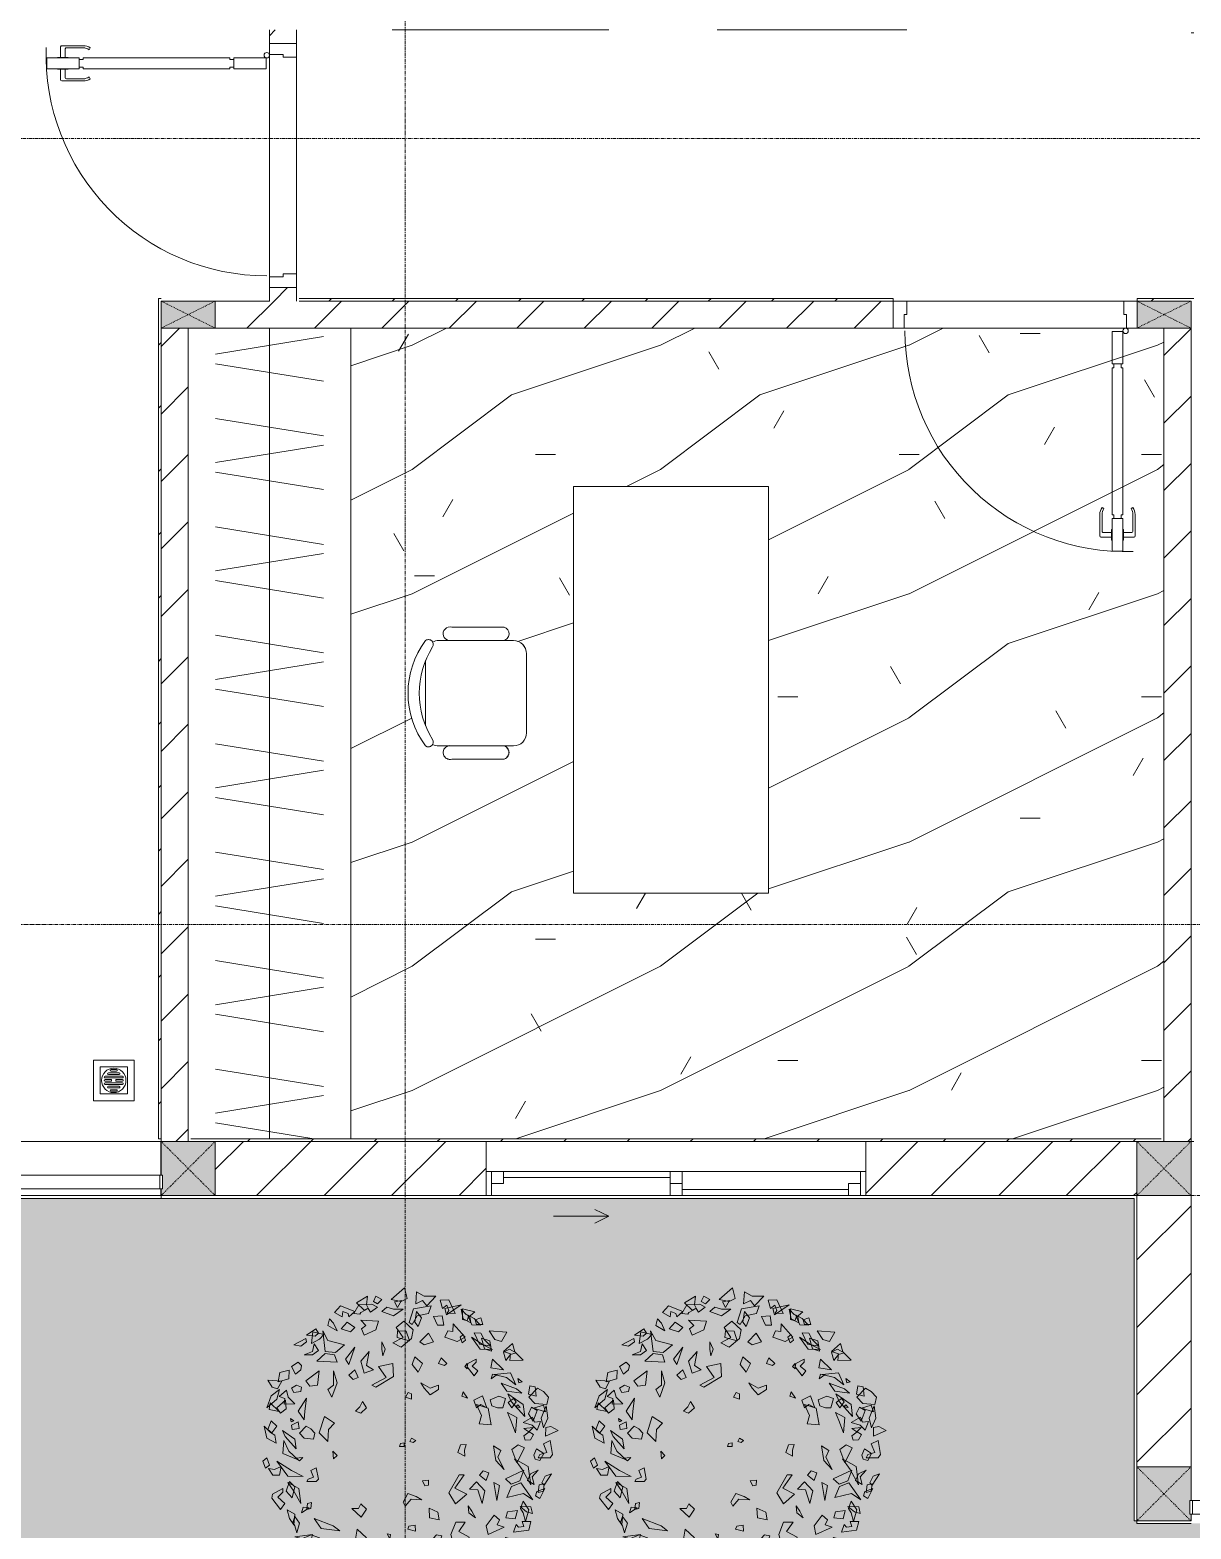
# Model space of a CAD drawing. Header units: millimetres. Extents: x 5357 to 259384, y -16348 to 109893.
# Drawn here: x 53569 to 57853, y 23307 to 28837 of the extents above; entities that cross this region are included whole.
import ezdxf

# ---------------------------------------------------------------- set-up
doc = ezdxf.new("R2010")
doc.units = ezdxf.units.MM
doc.linetypes.add('Dash', pattern=[6, 3, -3])
doc.linetypes.add('Grid Line', pattern=[22.225, 12.7, -3.175, 3.175, -3.175])
for name, color, linetype, lineweight in [('0-1', 7, 'Continuous', 5), ('A-DETL-GENF-1', 53, 'Continuous', 9), ('A-DOOR-1', 254, 'Continuous', 9), ('A-DOOR-2', 53, 'Continuous', 9), ('A-FLOR-1', 53, 'Continuous', 9), ('A-FLOR-HRAL', 11, 'Continuous', 9), ('A-FLOR-HRAL-1', 254, 'Continuous', 9), ('A-FLOR-HRAL-2', 53, 'Continuous', 9), ('A-FLOR-PATT', 8, 'Continuous', 9), ('A-FLOR-PATT-1', 10, 'Continuous', 9), ('A-GLAZ', 151, 'Continuous', 9), ('A-WALL', 113, 'Continuous', 9), ('A-WALL-1', 9, 'Continuous', 18), ('A-WALL-2', 53, 'Continuous', 9), ('A-WALL-3', 113, 'Continuous', 18), ('A-WALL-PATT', 111, 'Continuous', 9), ('A-WALL-PATT-1', 10, 'Continuous', 9), ('A-WALL-PATT-2', 53, 'Continuous', 9), ('G-IMPT', 8, 'Continuous', 9), ('I-FURN', 30, 'Continuous', 9), ('I-FURN-1', 254, 'Continuous', 9), ('I-WALL-1', 9, 'Continuous', 18), ('L-PLNT-1', 7, 'Continuous', 9), ('M-EQPM', 50, 'Continuous', 9), ('S-COLS', 52, 'Continuous', 9), ('S-COLS-1', 253, 'Continuous', 5), ('S-COLS-2', 9, 'Continuous', 18), ('S-COLS-3', 53, 'Continuous', 9), ('S-COLS-4', 254, 'Continuous', 9), ('S-COLS-5', 52, 'Continuous', 18), ('S-COLS-6', 52, 'Dash', 9), ('S-COLS-HDLN', 52, 'Dash', 9), ('S-COLS-HDLN-1', 53, 'Dash', 9), ('S-GRID-1', 1, 'Grid Line', 9)]:
    doc.layers.add(name, color=color, linetype=linetype, lineweight=lineweight)
pattern_1 = [(45, (0, 0), (-124.4508, 124.4508), [])]
pattern_2 = [(45, (0, 0), (-116.6726, 116.6726), [])]

# ---------------------------------------------------------------- blocks, each defined once
blk = doc.blocks.new('DOOR_CW_01 CANH MO-PANEL KINH - DIW_01-900x2200-CỬA GỖ VÂN LAMINATE-553393-TKCS_MB CẢNH QUAN CÂY XANH')
at = {"layer": 'A-DETL-GENF-1'}
for p, q in [((-399, 831.8), (-397, 831.8)), ((-399, 792.2), (-399, 831.8)), ((-397, 872), (-357, 872)), ((-397, 752), (-397, 872)), ((-397, 792.2), (-397, 831.8)), ((-357, 872), (-357, 752)), ((-357, 792.2), (-357, 831.8)), ((-355, 831.8), (-357, 831.8)), ((-355, 792.2), (-355, 831.8)), ((-442, 737), (-442, 816.5)), ((-399, 820.5), (-438, 820.5)), ((-434, 799.5), (-434, 737)), ((-399, 803.5), (-430, 803.5)), ((-397, 792.2), (-399, 792.2)), ((-357, 792.2), (-355, 792.2)), ((-355, 820.5), (-316, 820.5)), ((-355, 803.5), (-324, 803.5)), ((-320, 799.5), (-320, 737)), ((-312, 737), (-312, 816.5)), ((-357, 752), (-397, 752)), ((-397, 738), (-391, 738)), ((-397, 738), (-397, 196)), ((-363, 752), (-391, 752)), ((-391, 752), (-391, 738)), ((-363, 738), (-363, 752)), ((-357, 738), (-363, 738)), ((-357, 196), (-357, 738)), ((-433.9, 711.2), (-427.3, 715.8)), ((-320.1, 711.2), (-326.7, 715.8)), ((-397, 196), (-391, 196)), ((-357, 182), (-397, 182)), ((-397, 182), (-397, 62)), ((-391, 196), (-391, 182)), ((-391, 182), (-363, 182)), ((-357, 196), (-363, 196)), ((-363, 182), (-363, 196)), ((-357, 62), (-357, 182)), ((-397, 62), (-357, 62))]:
    blk.add_line(p, q, dxfattribs=at)
blk.add_circle((-407, 60), 10, dxfattribs=at)
for centre, radius, start, end in [((-407, 60), 814, 360, 92), ((-438, 816.5), 4, 90, 180), ((-430, 799.5), 4, 90, 180), ((-324, 799.5), 4, 360, 90), ((-316, 816.5), 4, 0, 90), ((-397, 737), 45, 180, 215), ((-397, 737), 37, 180, 215), ((-357, 737), 37, 325, 0), ((-357, 737), 45, 325, 0)]:
    blk.add_arc(centre, radius, start, end, dxfattribs=at)
at = {"layer": 'A-DOOR-2'}
for p, q in [((-410, 50), (-450, 50)), ((-450, 50), (-450, -50)), ((-410, 0), (-410, 50)), ((-400, 0), (-410, 0)), ((-407, 50), (-382, 50)), ((-400, -50), (-400, 0)), ((410, 0), (400, 0)), ((400, 0), (400, -50)), ((450, 50), (410, 50)), ((410, 50), (410, 0)), ((450, -50), (450, 50)), ((-450, -50), (-400, -50)), ((400, -50), (450, -50))]:
    blk.add_line(p, q, dxfattribs=at)
blk = doc.blocks.new('TU DO LV A - TU DO LV A-V7-TKCS_MB CẢNH QUAN CÂY XANH')
at = {"layer": 'I-FURN'}
for p, q in [((10, 136.3), (68.9, 499)), ((169, 101), (104.4, 499)), ((202.5, 101), (267.1, 499)), ((404.3, 101), (468.9, 499)), ((569, 101), (504.4, 499)), ((602.5, 101), (667.1, 499)), ((804.3, 101), (868.9, 499)), ((969, 101), (904.4, 499)), ((1002.5, 101), (1067.1, 499)), ((1204.3, 101), (1268.9, 499)), ((1369, 101), (1304.4, 499)), ((1402.5, 101), (1467.1, 499)), ((1604.3, 101), (1668.9, 499)), ((1769, 101), (1704.4, 499)), ((1802.5, 101), (1867.1, 499)), ((2004.3, 101), (2068.9, 499)), ((2169, 101), (2104.4, 499)), ((2202.5, 101), (2267.1, 499)), ((2404.3, 101), (2468.9, 499)), ((2569, 101), (2504.4, 499)), ((2602.5, 101), (2667.1, 499)), ((2804.3, 101), (2868.9, 499)), ((2969, 101), (2904.4, 499)), ((10, 300), (3000, 300)), ((10, 0), (3000, 0))]:
    blk.add_line(p, q, dxfattribs=at)
at = {"layer": 'I-FURN-1'}
blk.add_line((10, 0), (3000, 0), dxfattribs=at)
blk = doc.blocks.new('BAN LV A - BAN LV A_dwg_ban hoc2-348006-TKCS_MB CẢNH QUAN CÂY XANH')
at = {"layer": 'I-FURN'}
for p, q in [((-194.4, 388.8), (-194.4, 113.4)), ((145.8, 437.4), (-145.8, 437.4)), ((194.4, 113.4), (194.4, 388.8)), ((-243, 354.4), (-243, 162)), ((194.4, 351.4), (194.4, 150.8)), ((243.7, 162), (243.7, 354.4)), ((-120.5, 64.8), (120.5, 64.8))]:
    blk.add_line(p, q, dxfattribs=at)
at = {"layer": 'I-FURN', "flags": 128}
blk.add_lwpolyline([(-737.8, 610.5), (-737.8, 1330.5), (-154.9, 1330.5), (762.2, 1330.5), (762.2, 610.5)], close=True, dxfattribs=at)
at = {"layer": 'I-FURN'}
for centre, radius, start, end in [((-145.8, 388.8), 48.6, 90, 180), ((145.8, 388.8), 48.6, 360, 90), ((-218.7, 347.3), 25.3, 343.7398, 163.7398), ((219.4, 347.3), 25.3, 16.2602, 170.7054), ((-218.7, 154.9), 25.3, 163.7398, 16.2602), ((-145.8, 113.4), 48.6, 180, 207.5844), ((145.8, 113.4), 48.6, 332.4156, 0), ((219.4, 154.9), 25.3, 189.2946, 16.2602), ((-180.2, 75.4), 17.8, 57.9726, 216.6901), ((0, 324), 324, 233.1301, 306.8699), ((0, 359.3), 318.2, 237.5758, 302.4242), ((180.2, 75.4), 17.8, 323.3099, 122.0274)]:
    blk.add_arc(centre, radius, start, end, dxfattribs=at)
blk = doc.blocks.new('BAN LV A - BAN LV A_dwg-348005-TKCS_MB CẢNH QUAN CÂY XANH')
at = {"extrusion": (0, 0, -1), "zscale": -1, "rotation": 180}
blk.add_blockref('BAN LV A - BAN LV A_dwg_ban hoc2-348006-TKCS_MB CẢNH QUAN CÂY XANH', (-729, 1383.7), dxfattribs=at)
blk = doc.blocks.new('BAN LV A - BAN LV A-348231-TKCS_MB CẢNH QUAN CÂY XANH')
at = {"layer": 'I-FURN-1'}
for p, q in [((486, 1221.7), (486, 1029.3)), ((534.6, 1270.3), (534.6, 1235.9)), ((923.4, 1232.9), (923.4, 1270.3)), ((972.7, 1029.3), (972.7, 1221.7)), ((534.6, 1029.3), (534.6, 994.9)), ((923.4, 994.9), (923.4, 1032.3)), ((583.2, 946.3), (874.8, 946.3)), ((1491.2, 773.2), (-8.8, 773.2)), ((-8.8, 773.2), (-8.8, 53.2)), ((1491.2, 53.2), (1491.2, 773.2)), ((-8.8, 53.2), (1491.2, 53.2))]:
    blk.add_line(p, q, dxfattribs=at)
for centre, radius, start, end in [((729, 1059.7), 324, 53.1301, 126.8699), ((548.9, 1308.3), 17.8, 143.3099, 240.596), ((583.2, 1270.3), 48.6, 152.4156, 180), ((909.2, 1308.3), 17.8, 299.404, 36.6901), ((874.8, 1270.3), 48.6, 360, 27.5844), ((510.3, 1228.8), 25.3, 16.2602, 196.2602), ((948.4, 1228.8), 25.3, 343.7398, 170.7054), ((510.3, 1036.4), 25.3, 196.2602, 343.7398), ((948.4, 1036.4), 25.3, 189.2946, 343.7398), ((583.2, 994.9), 48.6, 180, 270), ((874.8, 994.9), 48.6, 270, 360)]:
    blk.add_arc(centre, radius, start, end, dxfattribs=at)
blk.add_blockref('BAN LV A - BAN LV A_dwg-348005-TKCS_MB CẢNH QUAN CÂY XANH', (0, 0))
blk = doc.blocks.new('Railing - 50 x 10mm-457210-TKCS_MB CẢNH QUAN CÂY XANH')
at = {"layer": 'A-FLOR-HRAL-2'}
for p, q in [((25, 5), (-25, 5)), ((-25, 5), (-25, -5)), ((25, -5), (25, 5)), ((-25, -5), (25, -5))]:
    blk.add_line(p, q, dxfattribs=at)
blk = doc.blocks.new('Railing - Railing-641392-TKCS_MB CẢNH QUAN CÂY XANH')
at = {"layer": 'A-FLOR-HRAL-2'}
for p, q in [((31139.1, 15351.2), (30044.1, 15351.2)), ((30044.1, 15301.2), (31139.1, 15301.2))]:
    blk.add_line(p, q, dxfattribs=at)
at = {"rotation": 90.00000000000001}
for p in [(30019.1, 15326.2), (31144.1, 15326.2)]:
    blk.add_blockref('Railing - 50 x 10mm-457210-TKCS_MB CẢNH QUAN CÂY XANH', p, dxfattribs=at)
blk = doc.blocks.new('G1_SOF - BO TRU - 100x200-745959-TKCS_MB CẢNH QUAN CÂY XANH')
at = {"layer": 'S-COLS-3'}
blk.add_hatch(color=256, dxfattribs=at).paths.add_polyline_path([(50, -100), (50, 98.4), (-50, 98.4), (-50, -100), (0, -100)])
at = {"layer": 'S-COLS-2'}
for p, q in [((-50, 98.4), (-50, -100)), ((50, -100), (50, 98.4)), ((-50, -100), (50, -100))]:
    blk.add_line(p, q, dxfattribs=at)
at = {"layer": 'S-COLS-HDLN-1'}
for p, q in [((50, 100), (-50, -100)), ((-50, 100), (50, -100))]:
    blk.add_line(p, q, dxfattribs=at)
blk = doc.blocks.new('G1_SOF - BO TRU - 100x200-V58-TKCS_MB CẢNH QUAN CÂY XANH')
at = {"layer": 'S-COLS-3'}
blk.add_hatch(color=256, dxfattribs=at).paths.add_polyline_path([(50, -100), (50, 100), (-50, 100), (-50, -100)])
at = {"layer": 'S-COLS-2'}
for p, q in [((50, 100), (-50, 100)), ((-50, 100), (-50, -100)), ((50, -100), (50, 100)), ((-50, -100), (50, -100))]:
    blk.add_line(p, q, dxfattribs=at)
at = {"layer": 'S-COLS-HDLN-1'}
for p, q in [((50, 100), (-50, -100)), ((-50, 100), (50, -100))]:
    blk.add_line(p, q, dxfattribs=at)
blk = doc.blocks.new('DOOR_CW_01 CANH MO-PANEL KINH - DIG_01-900x2200-CỬA NHÔM KÍNH-400860-TKCS_MB CẢNH QUAN CÂY XANH')
at = {"layer": 'A-DETL-GENF-1'}
for p, q in [((-397, -182), (-397, -62)), ((-397, -62), (-357, -62)), ((-357, -62), (-357, -182)), ((-357, -182), (-397, -182)), ((-397, -196), (-391, -196)), ((-397, -738), (-397, -196)), ((-391, -196), (-391, -182)), ((-391, -182), (-363, -182)), ((-363, -182), (-363, -196)), ((-357, -196), (-363, -196)), ((-357, -196), (-357, -738)), ((-433.9, -711.2), (-427.3, -715.8)), ((-320.1, -711.2), (-326.7, -715.8)), ((-442, -737), (-442, -816.5)), ((-434, -799.5), (-434, -737)), ((-397, -738), (-391, -738)), ((-357, -752), (-397, -752)), ((-397, -752), (-397, -872)), ((-391, -752), (-391, -738)), ((-363, -752), (-391, -752)), ((-357, -738), (-363, -738)), ((-363, -738), (-363, -752)), ((-357, -872), (-357, -752)), ((-320, -799.5), (-320, -737)), ((-312, -737), (-312, -816.5)), ((-399, -820.5), (-438, -820.5)), ((-399, -803.5), (-430, -803.5)), ((-399, -792.2), (-399, -831.8)), ((-397, -792.2), (-399, -792.2)), ((-397, -792.2), (-397, -831.8)), ((-357, -792.2), (-357, -831.8)), ((-357, -792.2), (-355, -792.2)), ((-355, -792.2), (-355, -831.8)), ((-355, -803.5), (-324, -803.5)), ((-355, -820.5), (-316, -820.5)), ((-399, -831.8), (-397, -831.8)), ((-397, -872), (-357, -872)), ((-355, -831.8), (-357, -831.8))]:
    blk.add_line(p, q, dxfattribs=at)
blk.add_circle((-407, -60), 10, dxfattribs=at)
for centre, radius, start, end in [((-407, -60), 814, 268, 0), ((-397, -737), 45, 145, 180), ((-397, -737), 37, 145, 180), ((-357, -737), 37, 0, 35), ((-357, -737), 45, 360, 35), ((-438, -816.5), 4, 180, 270), ((-430, -799.5), 4, 180, 270), ((-324, -799.5), 4, 270, 0), ((-316, -816.5), 4, 270, 0)]:
    blk.add_arc(centre, radius, start, end, dxfattribs=at)
at = {"layer": 'A-DOOR-2'}
for p, q in [((-450, -50), (-450, 50)), ((-450, 50), (-400, 50)), ((-400, 50), (-400, 0)), ((400, 0), (400, 50)), ((400, 50), (450, 50)), ((450, 50), (450, -50)), ((-410, -50), (-450, -50)), ((-410, 0), (-410, -50)), ((-400, 0), (-410, 0)), ((-407, -50), (-382, -50)), ((410, 0), (400, 0)), ((410, -50), (410, 0)), ((450, -50), (410, -50))]:
    blk.add_line(p, q, dxfattribs=at)
blk = doc.blocks.new('NCV_TKTC_TANG 1_rvt-1-TKCS_MB CẢNH QUAN CÂY XANH')
at = {"layer": 'A-FLOR-PATT-1'}
h = blk.add_hatch(dxfattribs=at)
h.set_pattern_fill('FP_3', color=256, style=0, pattern_type=2)
h.set_pattern_definition([(0, (0, 0), (1788.16, 447.04), [73.762, -1267.358, 73.762, -1267.358, -7152.64]), (0, (0, 0), (1788.16, 447.04), [-2682.24, 73.762, -2608.478, 73.762, -1267.358, -3129.28]), (0, (0, 0), (1788.16, 447.04), [-6705.6, 73.762, -820.318, 73.762, -2161.438]), (120, (670.56, 223.5), (-1281.228, 1325.072), [73.762, -1267.358, 73.762, -8419.998]), (120, (670.56, 223.5), (-1281.228, 1325.072), [-1414.882, -1267.358, 73.762, -2608.478, -4470.4]), (120, (670.56, 223.5), (-1281.228, 1325.072), [-5364.48, 73.762, -1267.358, 73.762, -3055.518]), (120, (670.56, 223.5), (-1281.228, 1325.072), [-6779.362, -820.318, 73.762, -2161.438]), (240, (894.1, 1117.6), (-506.932, -1772.112), [73.762, -1267.358, 73.762, -8419.998]), (240, (894.1, 1117.6), (-506.932, -1772.112), [-1414.882, -1267.358, 73.762, -2608.478, -4470.4]), (240, (894.1, 1117.6), (-506.932, -1772.112), [-5364.48, 73.762, -1267.358, 73.762, -3055.518]), (240, (894.1, 1117.6), (-506.932, -1772.112), [-6779.362, -820.318, 73.762, -2161.438])])
h.paths.add_polyline_path([(54752.6, 24746.9), (57752.6, 24746.9), (57752.6, 27736.9), (54752.6, 27736.9), (54752.6, 25075.9)])
h.paths.add_polyline_path([(56294.2, 25652.4), (55574.2, 25652.4), (55574.2, 27152.4), (56294.2, 27152.4), (56294.2, 26278.6)])
h.paths.add_polyline_path([(55119.1, 26146.2), (55101.1, 26153.3), (55094.3, 26164.5), (55094, 26177.6), (55100.3, 26189.1), (55105.4, 26195.8), (55065.5, 26197.3), (55054.6, 26201.4), (55048.7, 26195.2), (55044.8, 26193.3), (55027.2, 26197.9), (54997.3, 26246.5), (54975.9, 26302), (54965, 26360.5), (54965, 26420), (54975.9, 26478.5), (54997.3, 26534), (55028.5, 26584.6), (55048.7, 26585.3), (55054.6, 26579.1), (55065.5, 26583.2), (55095.3, 26584.6), (55111.5, 26586), (55098.5, 26594.2), (55093.6, 26605.8), (55095.3, 26619.3), (55103, 26629.4), (55111.5, 26633.2), (55125.7, 26633.9), (55321, 26632.2), (55332.5, 26622.9), (55336.2, 26611.2), (55334, 26599.1), (55326.3, 26589.5), (55321, 26584.6), (55365, 26583), (55376.8, 26578.1), (55391.1, 26564.9), (55396.6, 26555.3), (55399.4, 26548.6), (55401.1, 26536), (55399.4, 26231.9), (55389.8, 26214), (55386.8, 26210.1), (55376.8, 26202.4), (55365, 26197.5), (55333, 26195.8), (55318, 26195.8), (55329.1, 26189.2), (55335.4, 26178), (55335.4, 26165.1), (55329.1, 26153.9), (55315, 26147.2), (55125.7, 26147.2)])
h = blk.add_hatch(dxfattribs=at)
h.set_pattern_fill('FP_4', color=256, style=0, pattern_type=2)
h.set_pattern_definition([(216.87, (366.52, 916.3), (2748.8967, 1832.6049), [458.15, -4123.35]), (206.565, (916.3, 641.4), (-916.3012, -916.2996), [1024.455, -1024.455]), (198.435, (916.3, 183.26), (-1832.5985, -916.302), [579.52, -2318.076])])
h.paths.add_polyline_path([(54752.6, 24746.9), (57752.6, 24746.9), (57752.6, 27736.9), (54752.6, 27736.9), (54752.6, 25075.9)])
h.paths.add_polyline_path([(56294.2, 25652.4), (55574.2, 25652.4), (55574.2, 27152.4), (56294.2, 27152.4), (56294.2, 26278.6)])
h.paths.add_polyline_path([(55119.1, 26146.2), (55101.1, 26153.3), (55094.3, 26164.5), (55094, 26177.6), (55100.3, 26189.1), (55105.4, 26195.8), (55065.5, 26197.3), (55054.6, 26201.4), (55048.7, 26195.2), (55044.8, 26193.3), (55027.2, 26197.9), (54997.3, 26246.5), (54975.9, 26302), (54965, 26360.5), (54965, 26420), (54975.9, 26478.5), (54997.3, 26534), (55028.5, 26584.6), (55048.7, 26585.3), (55054.6, 26579.1), (55065.5, 26583.2), (55095.3, 26584.6), (55111.5, 26586), (55098.5, 26594.2), (55093.6, 26605.8), (55095.3, 26619.3), (55103, 26629.4), (55111.5, 26633.2), (55125.7, 26633.9), (55321, 26632.2), (55332.5, 26622.9), (55336.2, 26611.2), (55334, 26599.1), (55326.3, 26589.5), (55321, 26584.6), (55365, 26583), (55376.8, 26578.1), (55391.1, 26564.9), (55396.6, 26555.3), (55399.4, 26548.6), (55401.1, 26536), (55399.4, 26231.9), (55389.8, 26214), (55386.8, 26210.1), (55376.8, 26202.4), (55365, 26197.5), (55333, 26195.8), (55318, 26195.8), (55329.1, 26189.2), (55335.4, 26178), (55335.4, 26165.1), (55329.1, 26153.9), (55315, 26147.2), (55125.7, 26147.2)])
at = {"layer": 'A-WALL-PATT-1'}
h = blk.add_hatch(dxfattribs=at)
h.set_pattern_fill('FP_2', color=256, style=0, pattern_type=2)
h.set_pattern_definition(pattern_1)
h.paths.add_polyline_path([(54552.6, 27836.9), (54552.6, 27886.9), (54452.6, 27886.9), (54452.6, 27836.9), (54502.6, 27836.9)])
h.paths.add_polyline_path([(54552.6, 28786.9), (54552.6, 28836.9), (54452.6, 28836.9), (54452.6, 28786.9), (54502.6, 28786.9)])
h = blk.add_hatch(dxfattribs=at)
h.set_pattern_fill('FP_2', color=256, style=0, pattern_type=2)
h.set_pattern_definition(pattern_1)
h.paths.add_polyline_path([(56754.2, 27736.9), (56754.2, 27836.9), (54252.6, 27836.9), (54252.6, 27736.9), (56195.4, 27736.9)])
h = blk.add_hatch(dxfattribs=at)
h.set_pattern_fill('FP_2', color=256, style=0, pattern_type=2)
h.set_pattern_definition(pattern_1)
h.paths.add_polyline_path([(54052.6, 24736.9), (54152.6, 24736.9), (54152.6, 27736.9), (54052.6, 27736.9), (54052.6, 24746.9)])
h = blk.add_hatch(dxfattribs=at)
h.set_pattern_fill('FP_2', color=256, style=0, pattern_type=2)
h.set_pattern_definition(pattern_1)
h.paths.add_polyline_path([(57752.6, 24736.9), (57852.6, 24736.9), (57852.6, 27736.9), (57752.6, 27736.9), (57752.6, 25075.9)])
at = {"layer": 'A-WALL-PATT-2'}
h = blk.add_hatch(dxfattribs=at)
h.set_pattern_fill('FP_10', color=256, style=0, pattern_type=2)
h.set_pattern_definition(pattern_2)
h.paths.add_polyline_path([(57852.6, 28826.9), (57862.6, 28826.9), (57862.6, 33326.9), (57852.6, 33326.9), (57852.6, 28836.9)])
h = blk.add_hatch(dxfattribs=at)
h.set_pattern_fill('FP_10', color=256, style=0, pattern_type=2)
h.set_pattern_definition(pattern_2)
h.paths.add_polyline_path([(54052.6, 24746.9), (54052.6, 27846.9), (54042.6, 27846.9), (54042.6, 24746.9)])
h = blk.add_hatch(dxfattribs=at)
h.set_pattern_fill('FP_10', color=256, style=0, pattern_type=2)
h.set_pattern_definition(pattern_2)
h.paths.add_polyline_path([(57852.6, 27836.9), (57862.6, 27836.9), (57862.6, 27846.9), (57654.2, 27846.9), (57654.2, 27836.9), (57752.6, 27836.9)])
h.paths.add_polyline_path([(56754.2, 27836.9), (56754.2, 27846.9), (54562.6, 27846.9), (54562.6, 27836.9), (56195.4, 27836.9)])
h = blk.add_hatch(dxfattribs=at)
h.set_pattern_fill('FP_10', color=256, style=0, pattern_type=2)
h.set_pattern_definition(pattern_2)
h.paths.add_polyline_path([(57752.6, 24736.9), (57752.6, 24746.9), (54162.6, 24746.9), (54162.6, 24736.9), (57405.8, 24736.9)])
at = {"layer": 'A-FLOR-1'}
for p, q in [((55704.6, 28836.9), (54904.6, 28836.9)), ((56804.2, 28836.9), (56104.2, 28836.9)), ((54552.6, 28736.9), (54552.6, 27936.9)), ((56804.2, 27836.9), (57604.2, 27836.9)), ((57614.2, 27736.9), (56794.2, 27736.9))]:
    blk.add_line(p, q, dxfattribs=at)
at = {"layer": 'A-WALL-1'}
for p, q in [((54452.6, 28836.9), (54452.6, 28826.9)), ((54552.6, 28826.9), (54552.6, 28836.9)), ((54452.6, 27836.9), (54252.6, 27836.9)), ((54152.6, 24736.9), (54152.6, 27736.9)), ((57752.6, 27736.9), (57752.6, 24736.9)), ((57852.6, 24736.9), (57852.6, 27736.9)), ((54052.6, 24746.9), (54052.6, 24736.9)), ((54052.6, 24736.9), (54152.6, 24736.9)), ((57752.6, 24736.9), (57852.6, 24736.9))]:
    blk.add_line(p, q, dxfattribs=at)
at = {"layer": 'A-WALL-2'}
for p, q in [((54452.6, 28826.9), (54452.6, 28786.9)), ((54552.6, 28786.9), (54552.6, 28826.9)), ((54452.6, 27926.9), (54452.6, 28746.9)), ((54552.6, 28736.9), (54552.6, 27936.9)), ((54452.6, 27886.9), (54452.6, 27836.9)), ((54552.6, 27836.9), (54552.6, 27886.9)), ((56754.2, 27836.9), (54562.6, 27836.9)), ((54562.6, 27836.9), (56754.2, 27836.9)), ((56804.2, 27836.9), (57604.2, 27836.9)), ((54052.6, 27736.9), (54052.6, 24746.9)), ((54052.6, 24746.9), (54052.6, 27736.9)), ((54252.6, 27736.9), (56754.2, 27736.9)), ((57614.2, 27736.9), (56794.2, 27736.9)), ((52952.6, 24736.9), (54052.2, 24736.9)), ((54052.2, 24611.9), (54052.2, 24736.9)), ((54052.2, 24536.9), (54052.2, 24561.9))]:
    blk.add_line(p, q, dxfattribs=at)
at = {"layer": 'I-WALL-1'}
for p, q in [((57852.6, 28826.9), (57862.6, 28826.9)), ((54052.6, 27846.9), (54042.6, 27846.9)), ((54042.6, 27846.9), (54042.6, 24746.9)), ((56754.2, 27846.9), (54562.6, 27846.9)), ((56754.2, 27836.9), (56754.2, 27846.9)), ((57862.6, 27846.9), (57654.2, 27846.9)), ((57654.2, 27846.9), (57654.2, 27836.9)), ((57852.6, 27736.9), (57852.6, 24736.9)), ((54042.6, 24746.9), (54052.6, 24746.9)), ((57742.6, 24746.9), (54162.6, 24746.9)), ((54162.6, 24736.9), (55252.6, 24736.9)), ((56652.6, 24736.9), (57752.6, 24736.9)), ((57752.6, 24736.9), (57752.6, 24746.9)), ((57852.6, 24736.9), (57862.6, 24736.9))]:
    blk.add_line(p, q, dxfattribs=at)
at = {"layer": 'A-DOOR-1'}
for name, p, rotation in [('DOOR_CW_01 CANH MO-PANEL KINH - DIG_01-900x2200-CỬA NHÔM KÍNH-400860-TKCS_MB CẢNH QUAN CÂY XANH', (54502.6, 28336.9), 269.9999999999989), ('DOOR_CW_01 CANH MO-PANEL KINH - DIW_01-900x2200-CỬA GỖ VÂN LAMINATE-553393-TKCS_MB CẢNH QUAN CÂY XANH', (57204.2, 27786.9), 180)]:
    blk.add_blockref(name, p, dxfattribs=dict(at, rotation=rotation))
at = {"layer": 'A-FLOR-HRAL-1'}
blk.add_blockref('Railing - Railing-641392-TKCS_MB CẢNH QUAN CÂY XANH', (22908.5, 9260.7), dxfattribs=at)
at = {"layer": 'I-FURN-1'}
for name, p, rotation in [('TU DO LV A - TU DO LV A-V7-TKCS_MB CẢNH QUAN CÂY XANH', (54752.6, 24736.9), 89.99999999999993), ('BAN LV A - BAN LV A-348231-TKCS_MB CẢNH QUAN CÂY XANH', (56347.4, 25661.2), 90.0000000000001)]:
    blk.add_blockref(name, p, dxfattribs=dict(at, rotation=rotation))
at = {"layer": 'S-COLS-4', "rotation": 89.99999999999945}
for name, p in [('G1_SOF - BO TRU - 100x200-V58-TKCS_MB CẢNH QUAN CÂY XANH', (54152.6, 27786.9)), ('G1_SOF - BO TRU - 100x200-745959-TKCS_MB CẢNH QUAN CÂY XANH', (57752.6, 27786.9))]:
    blk.add_blockref(name, p, dxfattribs=at)
blk = doc.blocks.new('1_FAMILY RVT - W01-WxH 1400x1400xmm-389822-TKCS_MB CẢNH QUAN CÂY XANH')
at = {"layer": 'A-GLAZ'}
for p, q in [((248.4, 172.39), (299.2, 197.79)), ((248.4, 172.39), (299.2, 146.99)), ((248.4, 172.39), (451.6, 172.39)), ((-700, 96.19), (-700, -103.81)), ((700, 96.19), (-700, 96.19)), ((-700, 96.19), (-636.5, 96.19)), ((-680.95, 96.19), (-680.95, 7.29)), ((-636.5, 96.19), (-22.225, 96.19)), ((-636.5, 96.19), (-636.5, 51.74)), ((-636.5, 73.965), (-22.225, 73.965)), ((-22.225, 7.29), (-22.225, 96.19)), ((-22.225, 96.19), (22.225, 96.19)), ((22.225, 96.19), (680.95, 96.19)), ((22.225, 96.19), (22.225, 7.29)), ((680.95, 96.19), (700, 96.19)), ((680.95, 96.19), (680.95, 7.29)), ((700, -103.81), (700, 96.19)), ((-700, 7.29), (-680.95, 7.29)), ((-636.5, 51.74), (-680.95, 51.74)), ((-680.95, 7.29), (-22.225, 7.29)), ((22.225, 51.74), (-22.225, 51.74)), ((-22.225, 7.29), (22.225, 7.29)), ((22.225, 29.515), (636.5, 29.515)), ((22.225, 7.29), (636.5, 7.29)), ((636.5, 51.74), (636.5, 7.29)), ((680.95, 51.74), (636.5, 51.74)), ((636.5, 7.29), (700, 7.29)), ((-700, -103.81), (700, -103.81))]:
    blk.add_line(p, q, dxfattribs=at)
blk = doc.blocks.new('Railing - 50 x 10mm-1251311-TKCS_MB CẢNH QUAN CÂY XANH')
at = {"layer": 'A-FLOR-HRAL'}
for p, q in [((25, 5), (-25, 5)), ((-25, 5), (-25, -5)), ((25, -5), (25, 5)), ((-25, -5), (25, -5))]:
    blk.add_line(p, q, dxfattribs=at)
blk = doc.blocks.new('Railing - Railing-1602689-TKCS_MB CẢNH QUAN CÂY XANH')
at = {"layer": 'A-FLOR-HRAL'}
for p, q in [((60922.6, 23412.4), (57857.6, 23412.4)), ((57857.6, 23362.4), (60922.6, 23362.4))]:
    blk.add_line(p, q, dxfattribs=at)
at = {"rotation": 90}
for p in [(57852.6, 23387.4), (60927.6, 23387.4)]:
    blk.add_blockref('Railing - 50 x 10mm-1251311-TKCS_MB CẢNH QUAN CÂY XANH', p, dxfattribs=at)
blk = doc.blocks.new('TKTC_XREF_251221_MB TANG 1 - TKTC_XREF_260130_MB TANG 1_dwg_THU NUOC - THU NUOC-444531-TKCS_MB TẦNG 1-4202120-TKCS_MB CẢNH QUAN CÂY XANH')
at = {"layer": 'M-EQPM'}
for p, q in [((-23.3, 10.8), (40.9, 10.8)), ((40.9, 4.8), (-23.3, 4.8)), ((-11, 23.3), (28.5, 23.3)), ((28.5, 17.3), (-11, 17.3)), ((-1.1, 35.6), (18.5, 35.6)), ((18.5, 29.6), (-1.1, 29.6)), ((-23.3, -13.6), (40.9, -13.6)), ((40.9, -19.6), (-23.3, -19.6)), ((-11, -26.1), (28.5, -26.1)), ((28.5, -32.1), (-11, -32.1)), ((-1.1, -38.5), (18.5, -38.5)), ((18.5, -44.5), (-1.1, -44.5))]:
    blk.add_line(p, q, dxfattribs=at)
at = {"layer": 'M-EQPM', "flags": 128}
for points in [[(83.7, -79.4), (83.7, 70.6), (-66.3, 70.6), (-66.3, -79.4)], [(58.7, -54.4), (58.7, 45.6), (-41.3, 45.6), (-41.3, -54.4)]]:
    blk.add_lwpolyline(points, close=True, dxfattribs=at)
for points in [[(-23.3, -1.2), (0.7, -1.2), (0.7, -7.2), (-23.3, -7.2)], [(40.9, -7.2), (16.7, -7.2), (16.7, -1.2), (40.9, -1.2)]]:
    blk.add_lwpolyline(points, dxfattribs=at)
at = {"layer": 'M-EQPM'}
for centre, radius, start, end in [((8.7, -4.4), 45, 360, 180), ((8.7, -4.4), 45, 360, 180), ((-23.3, 7.8), 3, 90, 270), ((-11, 20.3), 3, 90, 270), ((-1.1, 32.6), 3, 90, 270), ((18.5, 32.6), 3, 270, 90), ((28.5, 20.3), 3, 270, 90), ((40.9, 7.8), 3, 270, 90), ((8.7, -4.4), 45, 180, 360), ((8.7, -4.4), 45, 180, 360), ((-23.3, -4.2), 3, 90, 270), ((-23.3, -16.6), 3, 90, 270), ((-11, -29.1), 3, 90, 270), ((-1.1, -41.5), 3, 90, 270), ((18.5, -41.5), 3, 270, 90), ((28.5, -29.1), 3, 270, 90), ((40.9, -4.2), 3, 270, 90), ((40.9, -16.6), 3, 270, 90)]:
    blk.add_arc(centre, radius, start, end, dxfattribs=at)
blk = doc.blocks.new('TKTC_XREF_251221_MB TANG 1 - TKTC_XREF_260130_MB TANG 1_dwg-4202109-TKCS_MB CẢNH QUAN CÂY XANH')
blk.add_blockref('TKTC_XREF_251221_MB TANG 1 - TKTC_XREF_260130_MB TANG 1_dwg_THU NUOC - THU NUOC-444531-TKCS_MB TẦNG 1-4202120-TKCS_MB CẢNH QUAN CÂY XANH', (-149282.3, -376380.4))
blk = doc.blocks.new('TKTC_XREF_251221_MB TANG 1 - TKTC_XREF_251221_MB TANG 1-2038492-TKCS_MB CẢNH QUAN CÂY XANH')
blk.add_blockref('TKTC_XREF_251221_MB TANG 1 - TKTC_XREF_260130_MB TANG 1_dwg-4202109-TKCS_MB CẢNH QUAN CÂY XANH', (169499.1, 384109.7))
blk = doc.blocks.new('CAY BACH TRINH - CAY BACH TRINH_dwg-2249800-TKCS_MB CẢNH QUAN CÂY XANH')
at = {"layer": 'G-IMPT', "flags": 128}
for points in [[(7, 1749), (-25, 1628), (43, 1591), (160, 1616)], [(-578, 1452), (-505, 1613), (-404, 1608), (-431, 1511), (-482, 1548), (-505, 1489), (-486, 1456)], [(-357, 1653), (-250, 1541), (-201, 1603), (-123, 1566), (-133, 1703), (-220, 1653)], [(121, 1587), (40, 1602), (86, 1521)], [(335, 1653), (267, 1616), (316, 1566), (365, 1591)], [(533, 1553), (590, 1452), (520, 1446), (509, 1467), (423, 1512), (399, 1468), (319, 1525), (383, 1562)], [(423, 1516), (443, 1553), (433, 1653), (560, 1578), (472, 1491)], [(-874, 1403), (-896, 1328), (-826, 1327), (-809, 1379)], [(-870, 1320), (-769, 1323), (-719, 1438), (-798, 1395)], [(-715, 1368), (-728, 1408), (-805, 1472), (-663, 1508), (-663, 1385)], [(-648, 1504), (-672, 1392), (-758, 1347), (-746, 1419), (-706, 1444)], [(-477, 1437), (-459, 1512), (-646, 1555)], [(-428, 1425), (-446, 1319), (-376, 1318), (-327, 1420)], [(-83, 1327), (-48, 1351), (-99, 1506), (-301, 1542), (-270, 1454), (-140, 1428)], [(-133, 1478), (-191, 1403), (-152, 1303), (-113, 1353)], [(23, 1503), (131, 1428), (267, 1478), (209, 1528), (131, 1503)], [(579, 1478), (745, 1541), (813, 1466), (725, 1416), (716, 1478), (657, 1453), (647, 1416)], [(871, 1391), (823, 1341), (784, 1253), (891, 1316)], [(-1174, 1238), (-1112, 1130), (-1037, 1152), (-972, 1252)], [(-989, 1076), (-860, 1099), (-799, 1231), (-876, 1225), (-913, 1152)], [(-697, 1145), (-671, 1210), (-634, 1180), (-660, 1114)], [(-556, 1333), (-692, 1179), (-600, 1129), (-460, 1181), (-492, 1255), (-553, 1247)], [(-269, 1228), (-328, 1128), (-220, 1091), (-172, 1128)], [(14, 1366), (-94, 1266), (-74, 1166), (43, 1066), (140, 1116), (23, 1178), (101, 1291)], [(-50, 1140), (92, 1178), (86, 1252), (-14, 1249)], [(511, 1378), (306, 1366), (335, 1266), (472, 1203), (501, 1278), (452, 1316)], [(667, 1353), (579, 1291), (628, 1241), (735, 1278)], [(696, 1091), (891, 1141), (949, 1253), (920, 1016), (803, 1003)], [(1064, 1244), (1080, 1108), (985, 1158), (937, 1212)], [(1027, 1278), (998, 1228), (1037, 1191), (1135, 1203)], [(-1364, 914), (-1208, 910), (-1218, 988), (-1136, 1017), (-1240, 1107), (-1267, 1010)], [(-1164, 910), (-1135, 1007), (-1204, 1044), (-1282, 1000), (-1216, 980)], [(-766, 1181), (-866, 1042), (-1009, 1038), (-900, 1094)], [(-996, 1019), (-915, 1047), (-883, 1171), (-978, 1137)], [(267, 1128), (228, 1041), (257, 966), (267, 1041)], [(647, 866), (579, 1066), (686, 928)], [(1047, 1103), (998, 1028), (1066, 978), (1164, 978), (1066, 1016)], [(1144, 1166), (1135, 1128), (1203, 1078), (1281, 1091)], [(-1010, 928), (-1137, 803), (-990, 828)], [(-840, 791), (-799, 735), (-718, 839), (-724, 876), (-821, 927), (-821, 894), (-775, 847)], [(-717, 878), (-717, 816), (-688, 841)], [(-415, 941), (-483, 878), (-454, 853), (-386, 878)], [(-113, 953), (-201, 878), (-152, 778), (-84, 866)], [(140, 878), (131, 728), (335, 603), (384, 628), (218, 716), (306, 841)], [(413, 1016), (443, 853), (365, 803), (472, 766), (511, 903)], [(813, 978), (784, 891), (1018, 903), (920, 991)], [(1261, 753), (1203, 803), (1193, 853), (1232, 891), (1310, 841)], [(-1302, 703), (-1351, 666), (-1312, 653)], [(-1279, 631), (-1217, 768), (-1027, 752), (-1169, 714)], [(-993, 702), (-1009, 756), (-1064, 751)], [(579, 803), (540, 716), (599, 691), (647, 741)], [(823, 791), (784, 653), (842, 491), (891, 578), (823, 628)], [(988, 791), (1008, 628), (1096, 616), (1144, 678)], [(1339, 702), (1463, 665), (1444, 774), (1337, 802)], [(-1595, 553), (-1527, 591), (-1429, 491), (-1497, 416), (-1634, 403), (-1653, 491)], [(-1424, 524), (-1440, 618), (-1501, 607), (-1513, 501)], [(-1380, 266), (-1361, 403), (-1185, 528), (-1224, 441)], [(-1109, 650), (-1174, 560), (-1345, 537), (-1285, 585)], [(-721, 477), (-654, 499), (-671, 550)], [(-220, 591), (-289, 516), (-386, 578), (-386, 628), (-289, 591), (-181, 653)], [(-74, 528), (-35, 541), (-6, 491), (-74, 466)], [(1310, 591), (1252, 628), (1193, 603), (1203, 553), (1281, 541)], [(1270, 413), (1394, 410), (1386, 473), (1452, 496), (1368, 568), (1347, 490)], [(1422, 673), (1471, 586), (1531, 604), (1583, 684)], [(1447, 578), (1476, 466), (1593, 366), (1544, 503)], [(-1597, 135), (-1570, 248), (-1626, 391), (-1648, 247)], [(-1619, 320), (-1482, 361), (-1595, 398)], [(-1478, 213), (-1422, 297), (-1459, 373), (-1523, 336)], [(-1328, 370), (-1279, 378), (-1302, 402)], [(-1283, 435), (-1251, 475), (-1188, 428), (-1232, 366)], [(-1065, 367), (-1127, 366), (-1158, 473), (-1082, 500), (-981, 458), (-1000, 389)], [(-855, 181), (-881, 279), (-825, 405), (-958, 362), (-994, 169)], [(-942, 366), (-893, 503), (-795, 453), (-825, 366), (-873, 403)], [(491, 441), (443, 366), (511, 303), (569, 328), (521, 378)], [(1135, 478), (1232, 328), (1164, 228), (1154, 328)], [(1378, 453), (1369, 353), (1437, 303), (1476, 366)], [(1553, 425), (1451, 325), (1568, 345)], [(-1363, 198), (-1471, 259), (-1494, 200), (-1562, 210), (-1523, 107), (-1467, 166)], [(-1274, 77), (-1290, 255), (-1183, 312), (-1221, 219)], [(813, 191), (881, 116), (891, -22), (988, 78), (930, 266)], [(1310, 166), (1300, 116), (1222, 128), (1232, 203)], [(1319, 245), (1280, 215), (1311, 205)], [(1476, 153), (1534, 78), (1583, 116), (1544, 216)], [(-1619, 40), (-1622, 139), (-1683, 152), (-1767, 105)], [(-1482, 60), (-1448, -1), (-1384, -6), (-1369, 43), (-1433, 90)], [(-1478, 141), (-1429, 91), (-1371, 128)], [(-74, 16), (-123, -9), (-94, -34), (-55, -22)], [(1085, 125), (1140, 155), (1218, 75), (1163, 15), (1054, 5), (1038, 75)], [(1256, -105), (1272, 5), (1412, 105), (1381, 35)], [(1624, 156), (1594, 16), (1487, -41), (1502, 50), (1551, 81)], [(-1595, -47), (-1673, -9), (-1702, -172), (-1673, -209), (-1536, -209), (-1556, -172), (-1634, -147)], [(-1515, -106), (-1486, -178), (-1501, -227), (-1553, -242), (-1599, -161)], [(-1291, -267), (-1232, -115), (-1304, -62), (-1376, -95)], [(-1145, -345), (-1046, -242), (-1021, -71), (-1105, -125), (-1069, -201)], [(-688, -191), (-610, -147), (-641, -60), (-704, -55), (-685, -122)], [(11, -79), (65, -80), (51, -44), (11, -37)], [(832, -134), (784, -184), (823, -222)], [(1398, -9), (1408, -159), (1232, -234), (1339, -134)], [(-1449, -521), (-1419, -309), (-1263, -222), (-1351, -346)], [(1085, -355), (1023, -325), (999, -455), (1023, -485), (1132, -485), (1116, -455), (1054, -435)], [(1477, -247), (1352, -421), (1173, -426), (1309, -356)], [(1179, -205), (1218, -245), (1264, -215)], [(1427, -309), (1447, -409), (1525, -409), (1573, -334), (1505, -346)], [(1563, -293), (1595, -211), (1641, -250), (1609, -331)], [(-1604, -526), (-1578, -497), (-1615, -421), (-1690, -396)], [(-1546, -521), (-1536, -609), (-1595, -596), (-1604, -509)], [(-1489, -516), (-1411, -473), (-1448, -396), (-1534, -351), (-1465, -430)], [(-1173, -669), (-1368, -622), (-1473, -694), (-1336, -498), (-1227, -542)], [(-1224, -515), (-1157, -451), (-1369, -353), (-1324, -476)], [(-1024, -493), (-1058, -702), (-1088, -530)], [(-935, -470), (-860, -411), (-900, -361), (-966, -383)], [(-888, -735), (-838, -578), (-745, -570), (-823, -487), (-921, -590)], [(-582, -741), (-504, -613), (-626, -407), (-681, -406), (-575, -561), (-711, -631)], [(-229, -532), (-269, -525), (-272, -467), (-200, -477)], [(1202, -735), (1225, -565), (1350, -495), (1280, -595)], [(1330, -484), (1271, -546), (1300, -671), (1369, -596)], [(-1553, -680), (-1504, -649), (-1521, -598), (-1613, -563)], [(-129, -656), (-34, -622), (23, -722), (0, -767), (-69, -688), (-193, -693)], [(1384, -736), (1435, -805), (1537, -675), (1529, -628), (1408, -565), (1408, -607), (1465, -665)], [(-1468, -852), (-1402, -831), (-1326, -772), (-1450, -777)], [(-1390, -946), (-1429, -809), (-1361, -709), (-1332, -796), (-1361, -846)], [(-1270, -915), (-1163, -901), (-1183, -834), (-1295, -817)], [(-811, -903), (-736, -844), (-727, -764), (-770, -826)], [(-393, -926), (-281, -901), (-277, -790), (-378, -835)], [(614, -795), (506, -893), (444, -803), (510, -740), (536, -796)], [(1124, -735), (1132, -805), (1085, -795), (1077, -725)], [(1193, -846), (1173, -780), (1104, -785)], [(1359, -809), (1271, -859), (1281, -984), (1330, -909)], [(-1251, -1066), (-1426, -1044), (-1452, -946), (-1351, -943), (-1371, -1002), (-1308, -1008), (-1282, -979)], [(-1144, -1010), (-957, -1095), (-936, -993), (-1027, -873), (-1088, -926), (-1063, -982)], [(-698, -1231), (-557, -1193), (-527, -1096), (-584, -953), (-693, -951), (-619, -1061), (-741, -1124)], [(-120, -1056), (-31, -1033), (-45, -997), (-117, -988)], [(550, -1034), (443, -1134), (482, -1196), (569, -1146)], [(1048, -911), (967, -1024), (753, -1052), (829, -993)], [(1249, -1075), (1218, -965), (1272, -885), (1295, -955), (1272, -995)], [(-1130, -1172), (-1165, -1196), (-1203, -1289), (-1280, -1164), (-1162, -1128)], [(-384, -1242), (-286, -1181), (-363, -1098), (-424, -1108)], [(176, -1143), (205, -1087), (168, -1096)], [(667, -1184), (647, -1221), (764, -1334), (959, -1271), (891, -1209), (764, -1246)], [(1103, -1266), (1025, -1267), (986, -1133), (1081, -1099), (1208, -1151), (1184, -1238)], [(1066, -1096), (1086, -1171), (1271, -1121)], [(-1117, -1335), (-1039, -1334), (-1059, -1267), (-1114, -1266)], [(-883, -1296), (-1010, -1321), (-942, -1409), (-834, -1384)], [(-771, -1348), (-831, -1232), (-975, -1212), (-947, -1284), (-866, -1298)], [(-622, -1399), (-535, -1360), (-523, -1254), (-580, -1280)], [(-336, -1491), (-270, -1405), (-332, -1372), (-423, -1439)], [(-180, -1469), (12, -1396), (-45, -1309), (-194, -1290), (-200, -1370), (-142, -1392)], [(411, -1324), (581, -1272), (441, -1226)], [(775, -1261), (835, -1251), (807, -1222)], [(-872, -1573), (-787, -1482), (-829, -1416), (-944, -1384)], [(-505, -1659), (-547, -1509), (-620, -1542), (-671, -1472), (-727, -1598), (-626, -1595)], [(-386, -1646), (-464, -1534), (-357, -1534), (-289, -1559)], [(-215, -1584), (-355, -1693), (-443, -1641), (-373, -1567), (-346, -1624), (-297, -1583), (-299, -1545)], [(323, -1445), (199, -1404), (83, -1492), (153, -1523), (221, -1476)], [(228, -1671), (131, -1609), (189, -1571), (209, -1584), (306, -1584), (306, -1534), (404, -1546), (365, -1609)], [(411, -1674), (406, -1550), (330, -1534), (226, -1592)], [(731, -1476), (595, -1400), (567, -1474), (481, -1461), (531, -1590), (600, -1516)], [(608, -1509), (686, -1484), (608, -1434)], [(-55, -1574), (-63, -1616), (-24, -1708), (-167, -1674), (-109, -1565)], [(69, -1680), (123, -1624), (62, -1590), (23, -1629)]]:
    blk.add_lwpolyline(points, close=True, dxfattribs=at)
blk = doc.blocks.new('CAY BACH TRINH - CAY BACH TRINH-2271498-TKCS_MB CẢNH QUAN CÂY XANH')
at = {"extrusion": (0, 0, -1), "xscale": 0.3200000000000001, "yscale": 0.3200000000000001, "zscale": -0.3200000000000001, "rotation": 180}
blk.add_blockref('CAY BACH TRINH - CAY BACH TRINH_dwg-2249800-TKCS_MB CẢNH QUAN CÂY XANH', (0, 0), dxfattribs=at)
blk = doc.blocks.new('G1_SOF - BO TRU - 200x200-3050151-TKCS_MB CẢNH QUAN CÂY XANH')
at = {"layer": 'S-COLS-HDLN'}
for p, q in [((-100, 100), (100, -100)), ((100, 100), (-100, -100))]:
    blk.add_line(p, q, dxfattribs=at)

msp = doc.modelspace()

# ---------------------------------------------------------------- hatches: boundary and pattern name
at = {"layer": 'A-FLOR-PATT'}
h = msp.add_hatch(dxfattribs=at)
h.set_pattern_fill('FP_23', color=256, style=0, pattern_type=2)
h.set_pattern_definition([(0, (167.64, 11.2), (558.8, 558.8), [83.82, -16.764, 22.352, -16.764, -419.1]), (0, (167.64, 11.2), (558.8, 558.8), [-139.7, 83.82, -335.28]), (0, (139.7, 27.94), (558.8, 558.8), [55.88, -41.91, 83.82, -41.91, -335.28]), (0, (139.7, 27.94), (558.8, 558.8), [-223.52, 55.88, -279.4]), (0, (335.3, 251.46), (558.8, 558.8), [69.85, -27.94, 69.85, -391.16]), (0, (55.9, 363.2), (558.8, 558.8), [27.94, -55.88, 27.94, -447.04]), (90, (111.76, 363.2), (-558.8, 558.8), [50.292, -508.508]), (90, (279.4, 27.94), (-558.8, 558.8), [55.88, -502.92]), (90, (419.1, 251.46), (-558.8, 558.8), [55.88, -502.92]), (45, (352.04, 22.35), (0, 558.7996), [55.88, -734.383]), (135, (206.76, 22.35), (-558.7996, 0), [55.88, -734.383]), (63.435, (335.28, 25.15), (-0.0005, 558.8001), [55.88, -1193.635]), (75.964, (307.34, 27.94), (-0.00237, 558.80038), [55.88, -2248.111]), (75.964, (447.04, 251.46), (-0.00237, 558.80038), [44.704, -2259.287]), (75.964, (122.94, 363.22), (-0.00237, 558.80038), [39.116, -2264.875]), (104.036, (251.46, 27.94), (0.00237, 558.80038), [55.88, -2248.111]), (104.036, (391.16, 251.46), (0.00237, 558.80038), [44.704, -2259.287]), (104.036, (100.58, 363.22), (0.00237, 558.80038), [39.116, -2264.875]), (116.565, (223.52, 25.15), (0.0005, 558.8001), [55.88, -1193.634])])
h.paths.add_polyline_path([(73117.6, 20988.2), (73127.6, 20988.2), (73127.6, 23327.4), (65842.6, 23327.4), (65842.6, 24526.9), (61137.6, 24526.9), (61137.6, 23327.4), (57652.6, 23327.4), (57652.6, 23337.4), (57642.6, 23337.4), (57642.6, 24526.9), (52952.6, 24526.9), (52952.6, 23335.3), (52937.6, 23335.3), (52935.9, 23326.9), (49442.6, 23326.9), (49442.6, 24527.4), (45852.6, 24527.4), (45852.6, 24535.3), (44802.6, 24535.3), (44802.6, 24527.4), (44812.6, 24527.4), (44812.6, 20988.2), (63458, 20988.2)])
at = {"layer": 'A-WALL-PATT'}
h = msp.add_hatch(dxfattribs=at)
h.set_pattern_fill('FP_1', color=256, style=0, pattern_type=2)
h.set_pattern_definition(pattern_1)
h.paths.add_polyline_path([(54252.5, 24536.9), (55252.6, 24536.9), (55252.6, 24736.9), (54252.5, 24736.9)])
h.paths.add_polyline_path([(56652.6, 24536.9), (57652.6, 24536.9), (57652.6, 24736.9), (56652.6, 24736.9)])
h = msp.add_hatch(dxfattribs=at)
h.set_pattern_fill('FP_1', color=256, style=0, pattern_type=2)
h.set_pattern_definition(pattern_1)
h.paths.add_polyline_path([(57852.6, 23536.9), (57852.6, 24536.9), (57652.6, 24536.9), (57652.6, 23536.9)])
at = {"layer": 'S-COLS-1'}
for points in [[(54057.6, 24536.9), (54252.5, 24536.9), (54252.5, 24736.9), (54052.5, 24736.9), (54052.5, 24611.9), (54057.6, 24611.9), (54057.6, 24561.9), (54052.5, 24561.9), (54052.5, 24536.9)], [(57652.6, 24536.9), (57852.6, 24536.9), (57852.6, 24736.9), (57652.6, 24736.9), (57652.6, 24582.8)], [(57652.6, 23336.9), (57852.6, 23336.9), (57852.6, 23362.4), (57847.6, 23362.4), (57847.6, 23412.4), (57852.6, 23412.4), (57852.6, 23536.9), (57652.6, 23536.9)]]:
    msp.add_hatch(color=256, dxfattribs=at).paths.add_polyline_path(points)

# ---------------------------------------------------------------- linework, layer by layer
at = {"layer": 'A-WALL'}
for p, q in [((54252.5, 24736.9), (54252.5, 24536.9)), ((57652.6, 24536.9), (57652.6, 24736.9)), ((54052.6, 24526.9), (52937.6, 24526.9)), ((52952.6, 24536.9), (54052.5, 24536.9)), ((55252.6, 24536.9), (54252.5, 24536.9)), ((54252.5, 24536.9), (55252.6, 24536.9)), ((57652.6, 24536.9), (56652.6, 24536.9)), ((56652.6, 24536.9), (57852.6, 24536.9)), ((57652.6, 23536.9), (57852.6, 23536.9))]:
    msp.add_line(p, q, dxfattribs=at)
at = {"layer": 'A-WALL-3'}
for p, q in [((55252.6, 24736.9), (54252.5, 24736.9)), ((57652.6, 24736.9), (56652.6, 24736.9)), ((54252.5, 24536.9), (54052.6, 24536.9)), ((54052.6, 24536.9), (54052.6, 24526.9)), ((54052.6, 24526.9), (57642.6, 24526.9)), ((57642.6, 24526.9), (57642.6, 23337.4)), ((57652.6, 23327.4), (57652.6, 24536.9)), ((57852.6, 23536.9), (57852.6, 24536.9)), ((57852.6, 23337.4), (57642.6, 23337.4)), ((57652.6, 23327.4), (57852.6, 23327.4))]:
    msp.add_line(p, q, dxfattribs=at)
at = {"layer": 'S-COLS'}
for p, q in [((54252.5, 24536.9), (54252.5, 24736.9)), ((57652.6, 24736.9), (57652.6, 24536.9)), ((57852.6, 24536.9), (57852.6, 24736.9)), ((57652.6, 24536.9), (57852.6, 24536.9)), ((57852.6, 23536.9), (57652.6, 23536.9))]:
    msp.add_line(p, q, dxfattribs=at)
at = {"layer": 'S-COLS-5'}
for p, q in [((54252.5, 24736.9), (54052.5, 24736.9)), ((54052.5, 24736.9), (54052.5, 24611.9)), ((57852.6, 24736.9), (57652.6, 24736.9)), ((54052.5, 24561.9), (54052.5, 24536.9)), ((54052.5, 24536.9), (54252.5, 24536.9)), ((57652.6, 23536.9), (57652.6, 23336.9)), ((57852.6, 23412.4), (57852.6, 23536.9)), ((57652.6, 23336.9), (57852.6, 23336.9)), ((57852.6, 23336.9), (57852.6, 23362.4))]:
    msp.add_line(p, q, dxfattribs=at)
at = {"layer": 'S-GRID-1'}
for p, q in [((54952.6, 20960.6), (54952.6, 80482.7)), ((130319.3, 28436.9), (29351.8, 28436.9)), ((127525.3, 25536.9), (32145.8, 25536.9)), ((130319.3, 24536.9), (29351.8, 24536.9))]:
    msp.add_line(p, q, dxfattribs=at)

# ---------------------------------------------------------------- block references
at = {"layer": '0-1'}
msp.add_blockref('NCV_TKTC_TANG 1_rvt-1-TKCS_MB CẢNH QUAN CÂY XANH', (0, 0), dxfattribs=at)
at = {"layer": 'A-FLOR-HRAL'}
msp.add_blockref('Railing - Railing-1602689-TKCS_MB CẢNH QUAN CÂY XANH', (0, 0), dxfattribs=at)
at = {"layer": 'A-GLAZ', "rotation": 180}
msp.add_blockref('1_FAMILY RVT - W01-WxH 1400x1400xmm-389822-TKCS_MB CẢNH QUAN CÂY XANH', (55952.6, 24633.1), dxfattribs=at)
at = {"layer": 'L-PLNT-1', "rotation": 180}
for p in [(54952.6, 23636.9), (56162.6, 23636.9)]:
    msp.add_blockref('CAY BACH TRINH - CAY BACH TRINH-2271498-TKCS_MB CẢNH QUAN CÂY XANH', p, dxfattribs=at)
at = {"layer": 'M-EQPM'}
msp.add_blockref('TKTC_XREF_251221_MB TANG 1 - TKTC_XREF_251221_MB TANG 1-2038492-TKCS_MB CẢNH QUAN CÂY XANH', (33652.6, 17236.9), dxfattribs=at)
at = {"layer": 'S-COLS-6'}
for p in [(54152.5, 24636.9), (57752.6, 24636.9), (57752.6, 23436.9)]:
    msp.add_blockref('G1_SOF - BO TRU - 200x200-3050151-TKCS_MB CẢNH QUAN CÂY XANH', p, dxfattribs=at)

doc.saveas('drawing.dxf')
